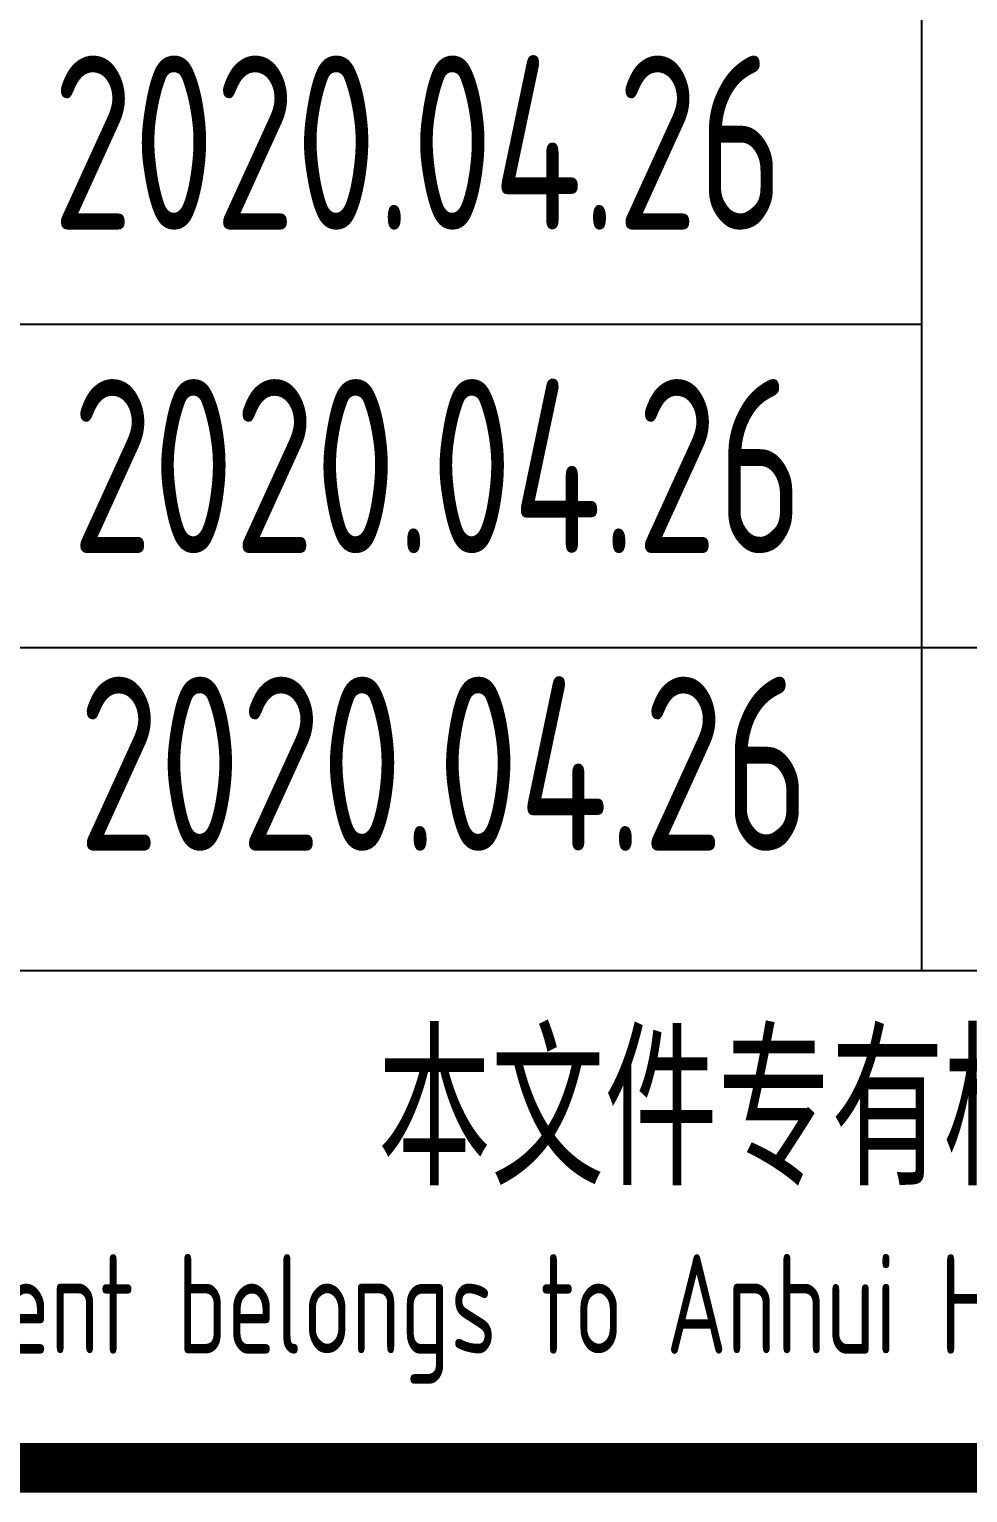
# Model space of a CAD drawing. Extents: x 6250600 to 6678662, y -692028 to -290561.
# Drawn here: x 6375824 to 6377712, y -419674 to -416730 of the extents above; entities that cross this region are included whole.
import ezdxf
from ezdxf.enums import TextEntityAlignment as Align

# ---------------------------------------------------------------- set-up
doc = ezdxf.new("R2010")
doc.units = 0
doc.header["$LTSCALE"] = 1000
doc.header["$MEASUREMENT"] = 0
doc.linetypes.add('2', pattern=[18.5, 12, -3, 0.5, -3])
doc.layers.get('0').update_dxf_attribs({"linetype": 'CONTINUOUS'})
doc.layers.add('PUB_TITLE', color=4, linetype='CONTINUOUS')
doc.styles.add('AHD', font='sceie.shx', dxfattribs={"width": 0.7, "bigfont": 'sceic.shx'})
doc.styles.add('sceie', font='sceie.shx', dxfattribs={"width": 0.7, "bigfont": 'sceic.shx'})

# ---------------------------------------------------------------- blocks, each defined once
blk = doc.blocks.new('qm')
at = {"style": 'sceie', "width": 0.8}
for p in [(-941169.6, -984626.3), (-941208.7, -985276.9), (-941182.6, -985940.5), (-941143.6, -986591.1), (-941130.5, -987189.7)]:
    blk.add_attdef('2020.04.26', text='', height=350, dxfattribs=at).set_placement(p, align=Align.MIDDLE)

msp = doc.modelspace()

# ---------------------------------------------------------------- linework, layer by layer
for p, q in [((6377619.6, -418623.5), (6377619.6, -415373.5)), ((6372119.6, -417323.5), (6377619.6, -417323.5)), ((6372119.6, -417973.5), (6390119.6, -417973.5)), ((6372119.6, -418623.5), (6390119.6, -418623.5)), ((6372119.6, -419623.5), (6390119.6, -419623.5))]:
    msp.add_line(p, q)
at = {"layer": 'PUB_TITLE', "color": 4, "const_width": 100}
msp.add_lwpolyline([(6334219.6, -419623.5), (6390119.6, -419623.5), (6390119.6, -379623.5), (6334219.6, -379623.5)], close=True, dxfattribs=at)

# ---------------------------------------------------------------- block references
at = {"color": 4, "linetype": '2'}
ref = msp.add_blockref('qm', (7317788.5, 568983), dxfattribs=at)
ref.add_attrib('2020.04.26', '2020.04.26', dxfattribs={"height": 350, "style": 'sceie', "width": 0.8}).set_placement((6376658, -418206.7), align=Align.MIDDLE)
ref.add_attrib('2020.04.26', '2020.04.26', dxfattribs={"height": 350, "style": 'sceie', "width": 0.8}).set_placement((6376645, -417608.1), align=Align.MIDDLE)
ref.add_attrib('2020.04.26', '2020.04.26', dxfattribs={"height": 350, "style": 'sceie', "width": 0.8}).set_placement((6376605.9, -416957.5), align=Align.MIDDLE)

# ---------------------------------------------------------------- texts
at = {"style": 'AHD', "width": 0.8}
for s, height, p in [('本文件专有权属安徽华东化工医药工程有限责任公司所有,未经许可不得复制或转让给第三方', 300, (6381119.6, -418923.5)), ('本文件专有权属安徽华东化工医药工程有限责任公司所有,未经许可不得复制或转让给第三方', 300, (6381119.6, -418923.5)), ('The proprietary right of this document belongs to Anhui Huadong Chemical And Medical Engineering  Co.,Ltd.  and any replication or transfer to the 3rd. side is forbidden without its permission. ', 200, (6381119.6, -419323.5)), ('The proprietary right of this document belongs to Anhui Huadong Chemical And Medical Engineering  Co.,Ltd.  and any replication or transfer to the 3rd. side is forbidden without its permission. ', 200, (6381119.6, -419323.5))]:
    msp.add_text(s, height=height, dxfattribs=at).set_placement(p, align=Align.MIDDLE)

doc.saveas('drawing.dxf')
